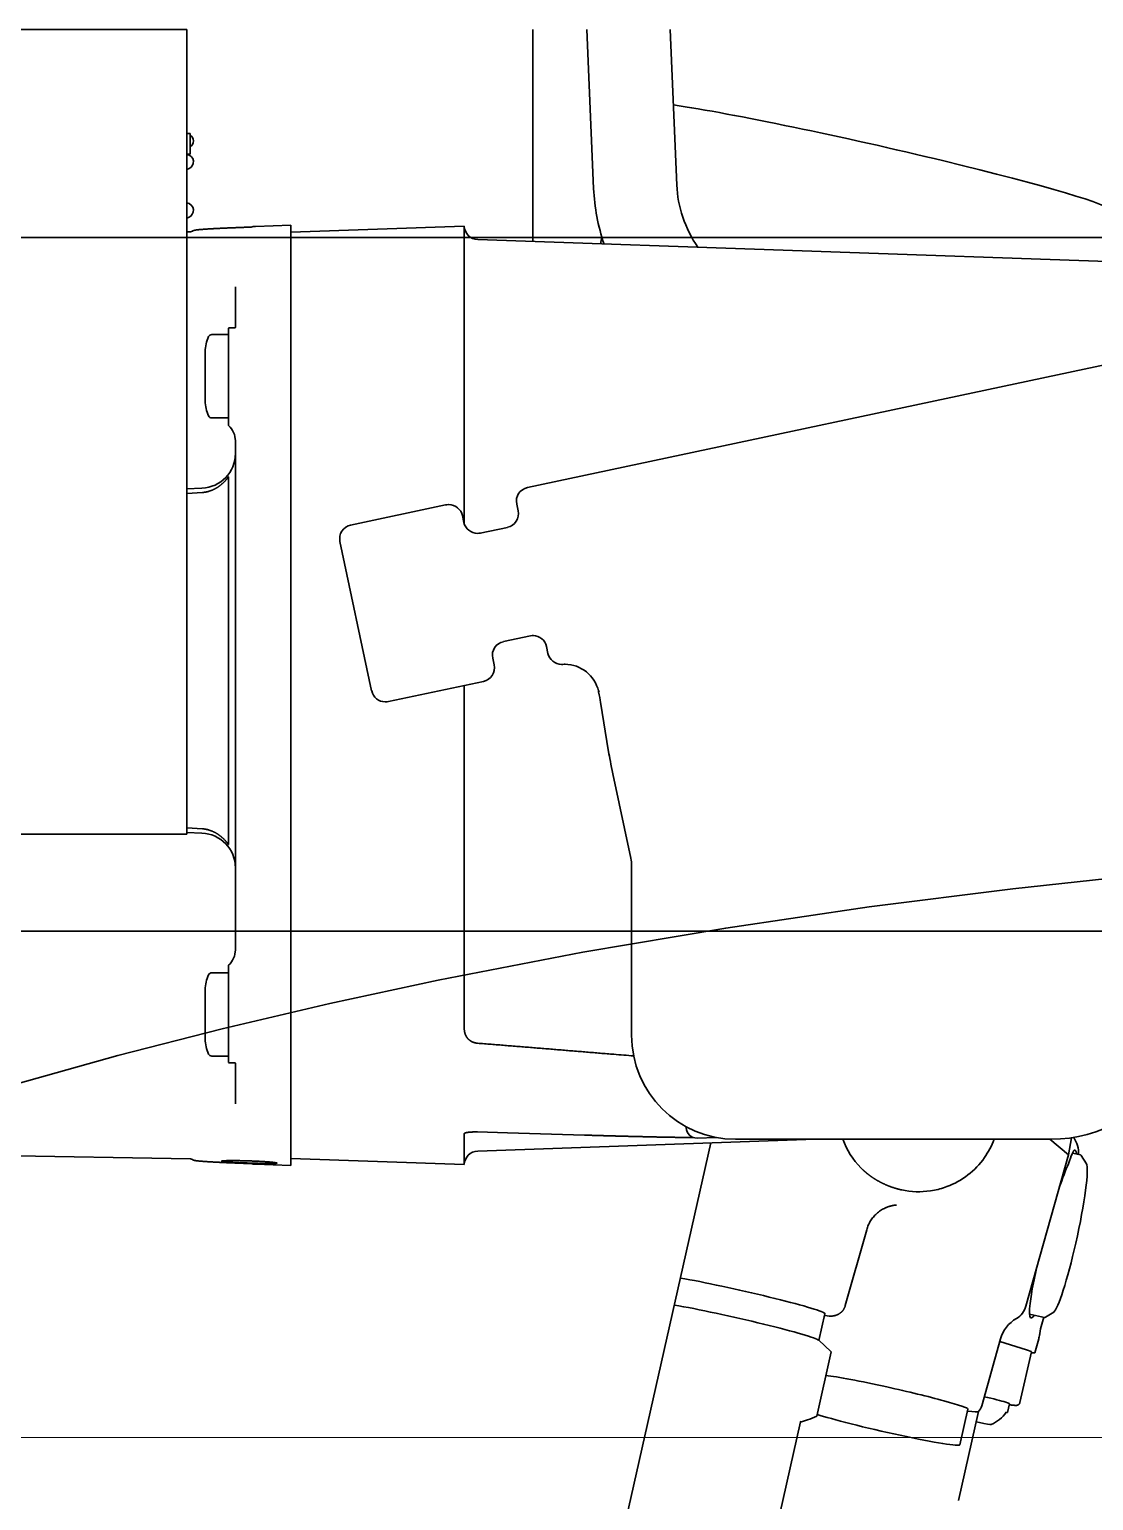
# Model space of a CAD drawing. Header units: millimetres. Extents: x 120 to 10915, y 515 to 8014.
# Drawn here: x 7941.3 to 8094.7, y 1572.9 to 1785 of the extents above; entities that cross this region are included whole.
import ezdxf

# ---------------------------------------------------------------- set-up
doc = ezdxf.new("R2010")
doc.units = ezdxf.units.MM
doc.layers.get('0').update_dxf_attribs({"lineweight": 13})
doc.layers.add('201_Dimensions', color=7, linetype='Continuous', lineweight=13)
doc.layers.add('205_Chassis_top_view', color=7, linetype='Continuous', lineweight=13)

# ---------------------------------------------------------------- blocks, each defined once
blk = doc.blocks.new('2908045_1')
at = {"layer": '205_Chassis_top_view', "color": 3, "lineweight": 35}
for p, q in [((7936, -385), (7964, -385)), ((7942.5, -385), (7946.4, -385)), ((7946.4, -385), (7957.5, -385)), ((7964, -385), (7964, -385.9)), ((7964, -385.9), (7964, -388.43)), ((8013.86, -415.58), (8013.86, -385)), ((8022.64, -407.93), (8021.67, -385)), ((8034.63, -407.43), (8033.68, -385)), ((7964, -388.43), (7964, -426.02)), ((7964.5, -400), (7964, -400)), ((7964.5, -403), (7964.5, -400)), ((7964.5, -403), (7964, -403)), ((7964, -405.19), (7964.24, -405.1)), ((7964, -412.19), (7964.24, -412.1)), ((7972.91, -413.5), (7973.26, -413.49)), ((7973.9, -413.4), (7979, -413.22)), ((7979, -419.99), (7979, -413.22)), ((7979, -414.22), (8004, -413.35)), ((8004, -413.35), (8004, -420.12)), ((7964, -414.19), (7964.51, -414.18)), ((7979, -414.22), (7979, -420.97)), ((8004.94, -415), (8013.86, -415)), ((8138.51, -419.93), (8005.93, -415.3)), ((8023.62, -415.92), (8023.83, -414.96)), ((7979, -421.9), (7979, -419.99)), ((7979, -422.88), (7979, -420.97)), ((7979, -422.31), (7979, -421.9)), ((8004, -420.46), (8004, -420.12)), ((8004, -422.02), (8004, -420.46)), ((8004, -422.2), (8004, -422.02)), ((7971, -422.12), (7971, -425)), ((7979, -422.31), (7979, -428.17)), ((7979, -423.04), (7979, -422.88)), ((7979, -423.24), (7979, -423.04)), ((7979, -429.11), (7979, -423.24)), ((8004, -422.43), (8004, -422.2)), ((8004, -422.43), (8004, -428.29)), ((7964, -426.02), (7964, -468.09)), ((7971, -425), (7971, -425.27)), ((7971, -427.97), (7971, -425.27)), ((7970, -428.54), (7970, -428.06)), ((7970.94, -428), (7970.5, -428)), ((7979, -428.17), (7979, -433.29)), ((8004, -428.29), (8004, -430.27)), ((8121.6, -427.98), (8013.1, -451.06)), ((7967.59, -429), (7970, -429)), ((7970, -431.25), (7970, -428.54)), ((7979, -429.11), (7979, -430.84)), ((8004, -430.27), (8004, -433.32)), ((7966.65, -431.44), (7966.65, -431.88)), ((7966.65, -431.88), (7966.65, -438.56)), ((7970, -440.64), (7970, -431.25)), ((7979, -430.84), (7979, -433.52)), ((7979, -433.29), (7979, -437.73)), ((7979, -437.35), (7979, -433.52)), ((8004, -437.68), (8004, -433.32)), ((7979, -437.35), (7979, -446.62)), ((7979, -437.73), (7979, -455.85)), ((8004, -446.68), (8004, -437.68)), ((7967.59, -441), (7970, -441)), ((7970, -441.36), (7970, -440.64)), ((7970, -441.96), (7970, -441.36)), ((7970, -442.09), (7970, -441.96)), ((7971, -444.15), (7971, -456.61)), ((7979, -446.62), (7979, -456.09)), ((8004, -455.88), (8004, -446.68)), ((7970, -454.13), (7970, -449.48)), ((7964, -451.21), (7966.17, -451.13)), ((7964, -451.9), (7966.24, -451.75)), ((8001.3, -453.55), (7987.61, -456.46)), ((8001.71, -453.51), (8001.78, -453.51)), ((8011.56, -453.43), (8011.76, -454.41)), ((7970, -454.13), (7970, -497.87)), ((7979, -455.85), (7979, -506.15)), ((8003.94, -456.07), (8003.74, -455.09)), ((8004, -456.28), (8004, -455.88)), ((7971, -456.61), (7971, -505.39)), ((7979, -481), (7979, -456.09)), ((8010.23, -456.78), (8006.31, -457.61)), ((7986.07, -458.83), (7990.64, -480.35)), ((7964, -468.09), (7964, -469.91)), ((7964, -469.91), (7964, -479)), ((8009.64, -473.26), (8013.55, -472.43)), ((8016.06, -474.95), (8015.85, -473.97)), ((8008.31, -476.61), (8008.1, -475.63)), ((8018.01, -476.53), (8018.08, -476.53)), ((7964, -499), (7964, -479)), ((7993.08, -481.89), (8006.77, -478.98)), ((7979, -505.91), (7979, -481)), ((8004, -481), (8004, -479.57)), ((8004, -506.12), (8004, -481)), ((8023.36, -480.48), (8023.34, -480.37)), ((8023.43, -480.48), (8023.41, -480.37)), ((7992.6, -481.94), (7992.67, -481.94)), ((8024.81, -489.12), (8023.65, -481.97)), ((8028.01, -504.49), (8025.43, -492.32)), ((7970, -497.87), (7970, -502.51)), ((7964, -499), (7964, -501)), ((7964, -500.1), (7966.24, -500.24)), ((7936, -501), (7964, -501)), ((7966.17, -500.87), (7964, -500.79)), ((7971, -505.39), (7971, -517.85)), ((7979, -515.38), (7979, -505.91)), ((7979, -506.15), (7979, -524.27)), ((8004, -515.32), (8004, -506.12)), ((8028.12, -530), (8028.12, -505.53)), ((8004, -524.32), (8004, -515.32)), ((7979, -524.65), (7979, -515.38)), ((7967.59, -521), (7970, -521)), ((7970, -520.04), (7970, -519.91)), ((7970, -520.04), (7970, -520.64)), ((7970, -520.64), (7970, -521.36)), ((7970, -521.39), (7970, -521.36)), ((7970, -533.94), (7970, -521.39)), ((7966.65, -523.44), (7966.65, -523.88)), ((7966.65, -523.88), (7966.65, -530.56)), ((7979, -524.27), (7979, -528.71)), ((7979, -524.65), (7979, -526.54)), ((8004, -524.32), (8004, -526.48)), ((7979, -526.54), (7979, -528.48)), ((8004, -526.48), (8004, -529.11)), ((7979, -532.89), (7979, -528.48)), ((7979, -528.71), (7979, -533.83)), ((7967.59, -533), (7970, -533)), ((7970.94, -534), (7970.5, -534)), ((7971, -534.03), (7971, -536.73)), ((7979, -538.76), (7979, -532.89)), ((7979, -539.69), (7979, -533.83)), ((7971, -536.73), (7971, -537)), ((7971, -537), (7971, -539.88)), ((7979, -538.83), (7979, -538.76)), ((7979, -539.12), (7979, -539.07)), ((7979, -539.12), (7979, -547.78)), ((7979, -539.69), (7979, -540.1)), ((7979, -542.01), (7979, -540.1)), ((7979, -548.78), (7979, -542.01)), ((8004, -548.65), (8004, -544.2)), ((8004, -544.2), (8004, -544.2)), ((8010.24, -544.07), (8005.92, -543.94)), ((8054.58, -545), (8005.93, -546.7)), ((8021.32, -544.4), (8010.24, -544.07)), ((8036, -543.33), (8036, -543.21)), ((8036, -544.75), (8037.05, -544.76)), ((8040.29, -544.73), (8037.55, -544.83)), ((8043.11, -545), (8043.18, -545)), ((8043.18, -545), (8088.6, -545)), ((8088.4, -545), (8091.09, -547.22)), ((8091.53, -544.78), (8091.11, -547.25)), ((7890.93, -546.53), (7964.51, -547.82)), ((8026.11, -605.12), (8039.56, -545.52)), ((8091.68, -547), (8092.84, -547.25)), ((7973.84, -548.54), (7972.91, -548.5)), ((7973.86, -548.54), (7973.84, -548.54)), ((7973.9, -548.54), (7973.86, -548.54)), ((7973.9, -548.6), (7979, -548.78)), ((7979, -547.78), (8004, -548.65)), ((8084.97, -569.06), (8091.11, -547.25)), ((8093.69, -548.52), (8092.94, -547.33)), ((8071.51, -552.39), (8071.22, -552.44)), ((8058.93, -568.97), (8062.01, -558.03)), ((8055.13, -574.02), (8056, -570.15)), ((8085.48, -570.21), (8087.67, -570.69)), ((8088.97, -569.9), (8087.8, -570.66)), ((8087.54, -570.66), (8087.25, -571.67)), ((8055.09, -573.98), (8056.84, -575.59)), ((8078.59, -583.42), (8081.31, -573.77)), ((8085.05, -575.34), (8081.21, -574.14)), ((8086.25, -575.77), (8086.81, -573.77)), ((8086.97, -573), (8086.95, -573.14)), ((8056.91, -575.65), (8054.82, -584.91)), ((8056.84, -575.59), (8056.91, -575.65)), ((8084.1, -582.95), (8085.75, -575.64)), ((8082.58, -583.12), (8082.29, -584.38)), ((8075.25, -597.08), (8078.15, -584.23)), ((8076.59, -583.89), (8075.43, -589.06)), ((8048.96, -601.35), (8052.48, -585.74)), ((8052.48, -585.76), (8053.49, -585.45)), ((8078.26, -585.82), (8077.81, -585.72))]:
    blk.add_line(p, q, dxfattribs=at)
for centre, radius, start, end in [((7963.87, -401.08), 1.08, 305.7587, 54.2413), ((7963.87, -404.08), 1.08, 290, 82.9624), ((8051.36, -406.68), 28.74, 182.5076, 198.7967), ((7963.87, -411.08), 1.08, 290, 82.9611), ((7974, -416.4), 3, 92.0001, 104.2227), ((8006, -413.3), 2, 181.3271, 268.0001), ((7964.5, -413.68), 0.5, 271.0058, 306.7909), ((7970.5, -430), 2, 90.0001, 104.4776), ((7970.85, -427.63), 0.376, 276.6897, 300.9145), ((7971.68, -431.45), 5.03, 154.5185, 179.9053), ((7967.59, -429.5), 0.5, 90.0001, 154.4404), ((7971.68, -438.55), 5.03, 180.095, 205.4818), ((7967.59, -440.5), 0.5, 205.5598, 270.0001), ((7968, -444.33), 3, 0.0001, 48.1898), ((7966, -446.13), 5, 272.0001, 0.0001), ((7966, -505.86), 5, 0.0001, 88.0001), ((7968, -517.67), 3, 311.8104, 0.0001), ((7971.68, -523.45), 5.03, 154.5185, 179.9053), ((7967.59, -521.5), 0.5, 90.0001, 154.4404), ((7971.68, -530.55), 5.03, 180.095, 205.4818), ((7967.59, -532.5), 0.5, 205.5598, 270.0001), ((7970.5, -532), 2, 255.5226, 270.0001), ((7970.85, -534.37), 0.376, 59.1156, 83.1653), ((8100.77, 388.04), 923.85, 265.33031, 265.50799), ((8037.5, -543.33), 1.5, 180.0001, 272.0001), ((8069.33, -541.05), 11.47, 200.1361, 224.7445), ((8069.61, -541.03), 11.47, 324.8259, 339.7756), ((8087.97, -547.15), 4.6, 359.4873, 31.766), ((8006, -548.7), 2, 92.0001, 178.675), ((8091.98, -546.68), 0.126, 48.5638, 75.6874), ((8090.31, -547.55), 2.03, 11.6657, 18.4345), ((7964.5, -548.32), 0.5, 53.2301, 88.998), ((7974, -545.6), 3, 255.7767, 268.0001), ((8069.58, -541.05), 11.49, 290.3243, 324.988), ((8069.52, -541.01), 11.55, 257.6988, 278.4476), ((8069.46, -540.81), 11.76, 280.0318, 290.4894), ((8082.08, -568.25), 3, 300.4787, 344.2715), ((8086.06, -575.12), 4.94, 119.8277, 164.1105), ((8085.72, -570.63), 0.134, 229.6011, 257.0664), ((8096.49, -574.32), 9.61, 163.9931, 172.1401), ((8081.59, -572.31), 5.42, 344.4129, 351.2107), ((8050.72, -576.76), 9.12, 287.6665, 296.67), ((8076.64, -582.87), 2.03, 317.2201, 344.2657), ((8078.26, -581.83), 4.6, 291.5225, 326.8763)]:
    blk.add_arc(centre, radius, start, end, dxfattribs=at)
for centre, major_axis, ratio, start_param, end_param in [((8062.6, -403.31), (-34.63, 7.81), 0.049656, 3.141631, 5.687942), ((8051.95, -408.37), (14.87, -9.9), 0.899382, 3.721835, 4.28264), ((8013.51, -453.01), (0, -2), 0.999391, 3.351031, 4.921827), ((8001.71, -455.51), (0, 2), 0.999391, 6.283117, 6.492624), ((8001.78, -455.51), (0, -2), 0.999391, 1.780235, 3.141524), ((8009.81, -454.82), (0, -2), 0.999391, 0.209438, 1.780235), ((7988.03, -458.42), (0, 2), 0.999391, 0.209438, 1.780235), ((8005.9, -455.65), (0, -2), 0.999391, 4.921827, 6.283117), ((8005.9, -455.65), (0, -2), 0.999391, 6.283117, 6.492624), ((8013.97, -474.38), (0, -2), 0.999391, 3.141524, 3.351031), ((8013.9, -474.38), (0, -2), 0.999391, 1.780235, 3.124151), ((8010.05, -475.22), (0, -2), 0.999391, 3.351031, 4.921827), ((8018.01, -474.53), (0, -2), 0.999391, 4.921827, 6.283176), ((8006.35, -477.03), (0, -2), 0.999391, 0.209438, 1.780235), ((8018.08, -474.53), (0, -2), 0.999391, 6.283176, 6.349276), ((8018.55, -481.52), (0, -5), 0.999391, 3.141584, 3.207683), ((8018.48, -481.52), (0, 5), 0.999391, 4.944463, 6.276222), ((7992.6, -479.94), (0, -2), 0.999391, 4.921827, 6.283117), ((8023.27, -480.37), (0.42, -1.96), 0.034137, 0.603605, 1.506921), ((7992.67, -479.94), (0, -2), 0.999391, 6.283117, 6.492624), ((8025.57, -492.32), (0.83, -3.91), 0.034137, 3.745198, 4.705129), ((8023.12, -505.53), (0, -5), 0.999391, 1.570795, 1.780235), ((8043.11, -530), (0, -15), 0.999391, 4.712388, 6.283184), ((8088.6, -525), (0, -20), 0.999391, 6.283184, 7.330382), ((8090.04, -558.91), (-2.05, -12.34), 0.094693, 3.45979, 3.730497), ((8089.02, -558.67), (-3.33, -12.04), 0.099843, 3.740897, 4.148281), ((8086.23, -546.15), (-4.88, 1.1), 0.049656, 3.144231, 3.239392), ((8086.23, -546.15), (-4.88, 1.1), 0.049656, 3.139013, 3.144231), ((8091.23, -559.19), (-2.37, -10.74), 0.097523, 1.520882, 3.043444), ((8090.26, -558.97), (2.58, 11.72), 0.097523, 6.185037, 6.283185), ((8091.23, -559.19), (-2.37, -10.74), 0.097523, 0.098148, 1.520882), ((8089.02, -558.7), (-3.33, -12.06), 0.099851, 5.18301, 6.238525), ((8043.81, -567.4), (-12.19, 2.75), 0.049656, 3.239392, 5.511956), ((8042.93, -571.29), (-12.19, 2.75), 0.049656, 3.22781, 5.511957), ((8043.82, -567.4), (13.38, -3.02), 0.04968, 5.856999, 6.131655), ((8043.81, -567.4), (12.19, -2.75), 0.049656, 6.283184, 6.380984), ((8090.3, -557.87), (-4.62, -12.89), 0.086709, 0.121845, 0.283512), ((8089.21, -558), (-3.52, -12.76), 0.097108, 0.005134, 0.116964), ((8090.26, -558.97), (2.58, 11.72), 0.097523, 3.141632, 3.239741), ((8080.63, -574.49), (5.12, -1.16), 0.049656, 0, 0.542858), ((8081.29, -574.65), (4.96, -1.12), 0.049656, 5.831669, 6.28062), ((8065.86, -581.47), (-10.73, 2.42), 0.049656, 4.810188, 5.856878), ((8065.86, -581.47), (-10.73, 2.42), 0.049656, 3.141591, 4.810188), ((8078.87, -582.28), (3.71, -0.84), 0.049656, 0.542858, 1.557781), ((8078.87, -582.28), (-3.71, 0.84), 0.049656, 3.141593, 3.684451), ((8064.7, -586.64), (-10.73, 2.42), 0.049656, 0.426307, 3.141591), ((8065.86, -581.46), (12.28, -2.77), 0.049656, 5.775997, 6.254462), ((8078.59, -583.55), (3.71, -0.84), 0.049656, 5.954959, 6.283185), ((8040.29, -582.98), (12.19, -2.75), 0.049656, 6.283184, 6.380984), ((8078.1, -585.69), (1.85, -0.42), 0.049656, 4.810188, 6.210279), ((8064.7, -586.64), (-10.73, 2.42), 0.049656, 3.141591, 3.239392)]:
    blk.add_ellipse(centre, major_axis=major_axis, ratio=ratio, start_param=start_param, end_param=end_param, dxfattribs=at)
for points, degree, knots in [([(7972.91, -413.5), (7972.86, -413.51), (7972.75, -413.51), (7972.59, -413.52), (7972.43, -413.52), (7972.27, -413.53), (7972.12, -413.54), (7971.96, -413.54), (7971.81, -413.55), (7971.66, -413.55), (7971.51, -413.56), (7971.36, -413.57), (7971.21, -413.57), (7971.07, -413.58), (7970.92, -413.58), (7970.78, -413.59), (7970.63, -413.59), (7970.49, -413.6), (7970.35, -413.61), (7970.21, -413.61), (7970.07, -413.62), (7969.93, -413.62), (7969.8, -413.63), (7969.66, -413.64), (7969.53, -413.64), (7969.44, -413.65), (7969.39, -413.65)], 3, [0, 0, 0, 0, 0.16308, 0.323906, 0.482715, 0.639712, 0.79506, 0.948886, 1.101297, 1.252356, 1.402161, 1.550764, 1.698234, 1.844582, 1.989848, 2.134045, 2.277216, 2.419361, 2.560509, 2.700661, 2.839854, 2.978079, 3.115373, 3.251732, 3.387204, 3.521789, 3.521789, 3.521789, 3.521789]), ([(7964.8, -414.08), (7964.81, -414.07), (7964.84, -414.06), (7964.88, -414.03), (7964.93, -414.01), (7964.99, -413.99), (7965.04, -413.97), (7965.09, -413.96), (7965.15, -413.95), (7965.22, -413.94), (7965.28, -413.92), (7965.36, -413.91), (7965.44, -413.9), (7965.52, -413.89), (7965.61, -413.88), (7965.7, -413.87), (7965.79, -413.86), (7965.86, -413.86), (7965.94, -413.85), (7966.03, -413.84), (7966.12, -413.83), (7966.21, -413.83), (7966.3, -413.82), (7966.39, -413.81), (7966.49, -413.81), (7966.59, -413.8), (7966.7, -413.79), (7966.8, -413.78), (7966.91, -413.78), (7967.02, -413.77), (7967.14, -413.76), (7967.25, -413.76), (7967.37, -413.75), (7967.49, -413.74), (7967.62, -413.73), (7967.74, -413.73), (7967.87, -413.72), (7968, -413.71), (7968.13, -413.71), (7968.26, -413.7), (7968.4, -413.69), (7968.54, -413.69), (7968.67, -413.68), (7968.81, -413.67), (7968.96, -413.67), (7969.1, -413.66), (7969.25, -413.65), (7969.34, -413.65), (7969.39, -413.65)], 3, [0, 0, 0, 0, 0.046334, 0.095424, 0.149859, 0.216429, 0.267905, 0.318306, 0.37954, 0.444049, 0.512861, 0.586655, 0.667358, 0.753817, 0.846107, 0.94425, 1.019467, 1.097758, 1.179082, 1.263403, 1.350679, 1.440867, 1.533858, 1.629792, 1.728379, 1.829781, 1.93376, 2.040431, 2.149591, 2.26132, 2.375431, 2.491987, 2.610843, 2.732017, 2.85536, 2.980896, 3.108498, 3.238166, 3.369785, 3.503342, 3.638727, 3.77592, 3.914819, 4.055392, 4.197542, 4.341229, 4.48636, 4.632899, 4.632899, 4.632899, 4.632899]), ([(7966.24, -451.75), (7966.55, -451.74), (7966.84, -451.69), (7967.13, -451.61), (7967.84, -451.37), (7968.48, -451), (7968.84, -450.74), (7969.3, -450.34), (7969.71, -449.87), (7969.81, -449.75), (7969.91, -449.62), (7970, -449.48)], 5, [0, 0, 0, 0, 0, 0, 2.055587, 2.055587, 2.055587, 5.273862, 5.273862, 5.273862, 6.416912, 6.416912, 6.416912, 6.416912, 6.416912, 6.416912]), ([(7966.24, -500.24), (7966.55, -500.26), (7966.84, -500.31), (7967.13, -500.38), (7967.84, -500.63), (7968.48, -500.99), (7968.84, -501.26), (7969.3, -501.66), (7969.71, -502.12), (7969.81, -502.25), (7969.91, -502.38), (7970, -502.51)], 5, [0, 0, 0, 0, 0, 0, 2.055585, 2.055585, 2.055585, 5.273857, 5.273857, 5.273857, 6.416911, 6.416911, 6.416911, 6.416911, 6.416911, 6.416911]), ([(8004, -529.11), (8004, -529.36), (8004.04, -529.61), (8004.11, -529.85), (8004.26, -530.18), (8004.48, -530.46), (8004.56, -530.54), (8004.74, -530.71), (8004.95, -530.85), (8005.05, -530.91), (8005.22, -530.99), (8005.4, -531.05), (8005.47, -531.07), (8005.59, -531.11), (8005.71, -531.13), (8005.78, -531.14), (8005.84, -531.15), (8005.91, -531.15)], 5, [0, 0, 0, 0, 0, 0, 2.221474, 2.221474, 2.221474, 3.318669, 3.318669, 3.318669, 4.429072, 4.429072, 4.429072, 4.989686, 4.989686, 4.989686, 5.542694, 5.542694, 5.542694, 5.542694, 5.542694, 5.542694]), ([(8004, -544.2), (8004, -544.19), (8004, -544.19), (8004, -544.19), (8004, -544.19), (8004, -544.19), (8004, -544.18), (8004, -544.18), (8004.01, -544.17), (8004.02, -544.16), (8004.03, -544.14), (8004.06, -544.13), (8004.07, -544.12), (8004.12, -544.09), (8004.18, -544.07), (8004.22, -544.06), (8004.35, -544.03), (8004.48, -544.01), (8004.58, -543.99), (8004.9, -543.96), (8005.23, -543.94), (8005.45, -543.94), (8005.69, -543.94), (8005.92, -543.94)], 5, [0, 0, 0, 0, 0, 0, 0.295749, 0.295749, 0.295749, 0.493202, 0.493202, 0.493202, 0.627371, 0.627371, 0.627371, 0.843754, 0.843754, 0.843754, 1.190163, 1.190163, 1.190163, 1.945595, 1.945595, 1.945595, 3.660182, 3.660182, 3.660182, 3.660182, 3.660182, 3.660182]), ([(8036, -544.75), (8035.71, -544.74), (8035.42, -544.74), (8035.14, -544.73), (8034.56, -544.72), (8033.99, -544.71), (8033.69, -544.71), (8033.11, -544.7), (8032.53, -544.68), (8032.23, -544.68), (8031.69, -544.67), (8031.15, -544.65), (8030.7, -544.64), (8030.16, -544.63), (8029.62, -544.62), (8029.33, -544.61), (8028.74, -544.6), (8028.15, -544.58), (8027.91, -544.58), (8026.73, -544.55), (8025.52, -544.52), (8024.58, -544.49), (8023.37, -544.46), (8022.19, -544.42), (8021.9, -544.41), (8021.61, -544.4), (8021.32, -544.4)], 5, [0, 0, 0, 0, 0, 0, 2.505877, 2.505877, 2.505877, 4.977712, 4.977712, 4.977712, 7.499238, 7.499238, 7.499238, 9.646723, 9.646723, 9.646723, 12.156055, 12.156055, 12.156055, 14.763748, 14.763748, 14.763748, 22.337182, 22.337182, 22.337182, 24.870025, 24.870025, 24.870025, 24.870025, 24.870025, 24.870025]), ([(7964.8, -547.92), (7964.81, -547.93), (7964.84, -547.94), (7964.88, -547.97), (7964.93, -547.99), (7964.99, -548.01), (7965.04, -548.03), (7965.09, -548.04), (7965.15, -548.05), (7965.22, -548.07), (7965.28, -548.08), (7965.36, -548.09), (7965.44, -548.1), (7965.52, -548.11), (7965.61, -548.12), (7965.7, -548.13), (7965.79, -548.14), (7965.86, -548.14), (7965.94, -548.15), (7966.03, -548.16), (7966.12, -548.17), (7966.21, -548.17), (7966.3, -548.18), (7966.39, -548.19), (7966.49, -548.19), (7966.59, -548.2), (7966.7, -548.21), (7966.8, -548.22), (7966.91, -548.22), (7967.02, -548.23), (7967.14, -548.24), (7967.25, -548.24), (7967.37, -548.25), (7967.49, -548.26), (7967.62, -548.27), (7967.74, -548.27), (7967.87, -548.28), (7968, -548.29), (7968.13, -548.29), (7968.26, -548.3), (7968.4, -548.31), (7968.54, -548.31), (7968.67, -548.32), (7968.82, -548.33), (7968.96, -548.33), (7969.1, -548.34), (7969.25, -548.35), (7969.34, -548.35), (7969.39, -548.35)], 3, [0, 0, 0, 0, 0.046335, 0.095426, 0.149861, 0.216432, 0.267912, 0.318306, 0.37954, 0.444046, 0.512852, 0.586639, 0.66734, 0.753797, 0.846084, 0.944224, 1.01944, 1.097728, 1.17905, 1.263369, 1.350642, 1.440826, 1.533813, 1.629744, 1.728327, 1.829727, 1.933704, 2.040375, 2.149534, 2.261262, 2.375373, 2.491929, 2.610786, 2.731964, 2.855311, 2.980853, 3.108462, 3.238137, 3.369763, 3.503327, 3.638719, 3.775917, 3.91482, 4.055395, 4.197534, 4.34121, 4.486352, 4.63289, 4.63289, 4.63289, 4.63289]), ([(7969.49, -548.09), (7969.33, -548.1), (7969.2, -548.11), (7969.09, -548.12), (7969.02, -548.13), (7969, -548.15), (7969, -548.15), (7969, -548.15), (7969, -548.15)], 5, [0, 0, 0, 0, 0, 0, 2.061524, 2.061524, 2.061524, 2.272457, 2.272457, 2.272457, 2.272457, 2.272457, 2.272457]), ([(7969, -548.15), (7969, -548.17), (7969.07, -548.19), (7969.22, -548.21), (7969.61, -548.26), (7970.13, -548.29), (7970.44, -548.31), (7971.27, -548.36), (7972.17, -548.4), (7972.72, -548.42), (7973.85, -548.46), (7974.95, -548.48), (7975.47, -548.49), (7976.01, -548.5), (7976.43, -548.49), (7976.46, -548.49), (7976.48, -548.49), (7976.51, -548.49)], 5, [0, 0, 0, 0, 0, 0, 2.573234, 2.573234, 2.573234, 5.540683, 5.540683, 5.540683, 10.490205, 10.490205, 10.490205, 15.356712, 15.356712, 15.356712, 15.705585, 15.705585, 15.705585, 15.705585, 15.705585, 15.705585]), ([(7969.39, -548.35), (7969.44, -548.36), (7969.53, -548.36), (7969.66, -548.37), (7969.8, -548.37), (7969.93, -548.38), (7970.07, -548.38), (7970.21, -548.39), (7970.35, -548.39), (7970.49, -548.4), (7970.64, -548.41), (7970.78, -548.41), (7970.92, -548.42), (7971.07, -548.42), (7971.21, -548.43), (7971.36, -548.43), (7971.51, -548.44), (7971.66, -548.45), (7971.81, -548.45), (7971.96, -548.46), (7972.12, -548.46), (7972.27, -548.47), (7972.43, -548.48), (7972.59, -548.48), (7972.75, -548.49), (7972.86, -548.49), (7972.91, -548.5)], 3, [0, 0, 0, 0, 0.13455, 0.269957, 0.406252, 0.543502, 0.681712, 0.820921, 0.961115, 1.102323, 1.244539, 1.38778, 1.532041, 1.677366, 1.823758, 1.971257, 2.119882, 2.269708, 2.420777, 2.573175, 2.726967, 2.882272, 3.039229, 3.198006, 3.358797, 3.521799, 3.521799, 3.521799, 3.521799]), ([(7969.49, -548.09), (7969.85, -548.07), (7970.31, -548.07), (7970.8, -548.07), (7971.86, -548.08), (7972.96, -548.11), (7973.53, -548.13), (7974.57, -548.18), (7975.55, -548.24), (7975.99, -548.28), (7976.54, -548.33), (7976.88, -548.39), (7976.95, -548.4), (7976.99, -548.42), (7977, -548.43), (7977, -548.43), (7977, -548.43), (7977, -548.43)], 5, [0, 0, 0, 0, 0, 0, 4.627759, 4.627759, 4.627759, 9.553301, 9.553301, 9.553301, 13.744102, 13.744102, 13.744102, 15.480801, 15.480801, 15.480801, 15.578934, 15.578934, 15.578934, 15.578934, 15.578934, 15.578934]), ([(7977, -548.43), (7977, -548.45), (7976.96, -548.46), (7976.89, -548.47), (7976.76, -548.48), (7976.6, -548.48), (7976.57, -548.49), (7976.54, -548.49), (7976.51, -548.49)], 5, [0, 0, 0, 0, 0, 0, 1.831014, 1.831014, 1.831014, 2.243089, 2.243089, 2.243089, 2.243089, 2.243089, 2.243089]), ([(8067.06, -552.3), (8066.4, -552.15), (8065.74, -551.96), (8065.11, -551.73), (8064.37, -551.4), (8063.66, -551.01), (8063.54, -550.94), (8062.96, -550.6), (8062.41, -550.21), (8061.98, -549.88), (8061.57, -549.51), (8061.18, -549.13)], 5, [0, 0, 0, 0, 0, 0, 5.896497, 5.896497, 5.896497, 7.073385, 7.073385, 7.073385, 11.80967, 11.80967, 11.80967, 11.80967, 11.80967, 11.80967]), ([(8062.01, -558.03), (8062.05, -557.92), (8062.11, -557.7), (8062.24, -557.37), (8062.39, -557.06), (8062.57, -556.76), (8062.76, -556.47), (8062.97, -556.2), (8063.2, -555.94), (8063.45, -555.7), (8063.71, -555.48), (8063.99, -555.28), (8064.27, -555.1), (8064.52, -554.97), (8064.71, -554.88), (8064.86, -554.81), (8065.02, -554.75), (8065.18, -554.7), (8065.35, -554.64), (8065.51, -554.6), (8065.65, -554.57), (8065.79, -554.54), (8065.93, -554.52), (8066.07, -554.5), (8066.17, -554.5), (8066.24, -554.49), (8066.28, -554.49), (8066.3, -554.49), (8066.31, -554.49)], 3, [0, 0, 0, 0, 0.347671, 0.694497, 1.042146, 1.388404, 1.735863, 2.081152, 2.428776, 2.771733, 3.118122, 3.458697, 3.807681, 4.108242, 4.281, 4.449226, 4.61254, 4.7749, 4.972513, 5.136413, 5.266867, 5.399562, 5.574184, 5.708247, 5.806545, 5.875395, 5.920146, 5.935845, 5.935845, 5.935845, 5.935845]), ([(8058.93, -568.97), (8058.93, -569), (8058.91, -569.04), (8058.89, -569.11), (8058.86, -569.18), (8058.83, -569.25), (8058.8, -569.32), (8058.77, -569.38), (8058.73, -569.45), (8058.69, -569.52), (8058.65, -569.58), (8058.6, -569.64), (8058.55, -569.71), (8058.5, -569.77), (8058.45, -569.82), (8058.39, -569.88), (8058.33, -569.93), (8058.27, -569.99), (8058.21, -570.04), (8058.14, -570.09), (8058.08, -570.13), (8058.01, -570.17), (8057.94, -570.22), (8057.86, -570.25), (8057.79, -570.29), (8057.73, -570.31), (8057.68, -570.34), (8057.63, -570.35), (8057.59, -570.37), (8057.55, -570.38), (8057.51, -570.39), (8057.47, -570.4), (8057.44, -570.41), (8057.4, -570.42), (8057.37, -570.43), (8057.34, -570.43), (8057.32, -570.44), (8057.29, -570.44), (8057.27, -570.45), (8057.24, -570.45), (8057.22, -570.46), (8057.19, -570.46), (8057.17, -570.47), (8057.15, -570.47), (8057.13, -570.47), (8057.11, -570.47), (8057.08, -570.48), (8057.06, -570.48), (8057.04, -570.48), (8057.03, -570.48), (8057.02, -570.48)], 3, [0, 0, 0, 0, 0.072522, 0.145804, 0.219326, 0.293511, 0.369246, 0.445574, 0.521388, 0.597693, 0.675823, 0.754365, 0.832018, 0.909975, 0.98995, 1.070139, 1.148961, 1.22789, 1.310309, 1.392739, 1.471199, 1.549599, 1.63535, 1.718336, 1.798439, 1.875555, 1.922238, 1.96889, 2.013487, 2.058064, 2.097892, 2.13774, 2.175453, 2.213202, 2.241519, 2.269873, 2.296465, 2.323104, 2.348647, 2.374244, 2.398058, 2.421936, 2.444333, 2.466804, 2.489346, 2.511959, 2.532783, 2.55369, 2.574681, 2.595755, 2.595755, 2.595755, 2.595755]), ([(8084.1, -582.95), (8084.1, -582.96), (8084.1, -582.98), (8084.08, -583.02), (8084.07, -583.06), (8084.04, -583.1), (8084.02, -583.14), (8083.99, -583.18), (8083.96, -583.2), (8083.93, -583.23), (8083.9, -583.25), (8083.87, -583.27), (8083.84, -583.29), (8083.8, -583.31), (8083.76, -583.33), (8083.72, -583.34), (8083.68, -583.35), (8083.66, -583.35), (8083.63, -583.36), (8083.61, -583.36), (8083.59, -583.36), (8083.56, -583.36), (8083.54, -583.36), (8083.51, -583.36), (8083.49, -583.36), (8083.46, -583.36), (8083.44, -583.36), (8083.41, -583.36), (8083.39, -583.36), (8083.36, -583.36), (8083.34, -583.36), (8083.31, -583.35), (8083.28, -583.35), (8083.25, -583.35), (8083.21, -583.35), (8083.17, -583.34), (8083.13, -583.34), (8083.09, -583.33), (8083.05, -583.33), (8083.01, -583.32), (8082.97, -583.32), (8082.93, -583.31), (8082.88, -583.31), (8082.84, -583.3), (8082.79, -583.29), (8082.75, -583.29), (8082.7, -583.28), (8082.65, -583.27), (8082.6, -583.26), (8082.57, -583.26), (8082.55, -583.26)], 3, [0, 0, 0, 0, 0.037049, 0.074108, 0.116367, 0.1587, 0.22239, 0.2602, 0.297277, 0.3362, 0.373084, 0.413099, 0.450518, 0.492763, 0.53157, 0.580393, 0.617611, 0.642237, 0.665472, 0.687148, 0.707918, 0.73399, 0.759282, 0.783916, 0.808471, 0.83315, 0.858122, 0.883529, 0.909617, 0.935364, 0.960717, 0.986662, 1.013239, 1.043694, 1.084914, 1.126092, 1.169509, 1.210122, 1.249177, 1.289485, 1.330898, 1.373544, 1.417313, 1.462298, 1.508422, 1.555725, 1.604151, 1.653748, 1.704474, 1.75634, 1.75634, 1.75634, 1.75634])]:
    blk.add_open_spline(points, degree=degree, knots=knots, dxfattribs=at)
for points in [[(8005.91, -531.15), (8009.84, -531.46), (8013.77, -531.78), (8017.7, -532.1), (8021.63, -532.43), (8025.56, -532.75)], [(8091.62, -547.13), (8091.73, -546.9), (8091.81, -546.72), (8091.88, -546.6), (8091.95, -546.54), (8092.02, -546.56)], [(8092.07, -546.59), (8092.1, -546.62), (8092.14, -546.66), (8092.17, -546.73), (8092.21, -546.81), (8092.24, -546.9)]]:
    blk.add_open_spline(points, degree=5, dxfattribs=at)
blk = doc.blocks.new('3324728_3')
at = {"layer": '205_Chassis_top_view', "color": 3, "lineweight": 35}
for p, q in [((7817.579122, -415), (8122.924441, -415)), ((7700.034474, -515), (8122.924441, -515))]:
    blk.add_line(p, q, dxfattribs=at)
blk = doc.blocks.new('2774063_3')
at = {"layer": '205_Chassis_top_view', "color": 3, "lineweight": 35}
blk.add_lwpolyline([(8320.764648, -501.499603), (8294.332031, -500.640686), (8269.705078, -500.217041), (8250.000977, -500.11615), (8250.007812, -500.11615), (8220.451172, -500.345245), (8195.827148, -500.909546), (8173.717773, -501.735992), (8151.623047, -502.890656), (8124.652344, -504.784546), (8103.845703, -506.64502), (8083.075684, -508.878113), (8062.352539, -511.506134), (8041.6875, -514.551453), (8021.09082, -518.036377), (8000.210938, -522.062073), (7984.619629, -525.418457), (7969.096191, -529.076477), (7954.071289, -532.934509), (7939.337402, -537.037292)], dxfattribs=at)
blk = doc.blocks.new('BLOCK88')
at = {"layer": '201_Dimensions', "color": 2, "lineweight": 18}
blk.add_line((6900, -588), (10762, -588), dxfattribs=at)

msp = doc.modelspace()

# ---------------------------------------------------------------- block references
at = {"color": 7, "lineweight": 35}
for name in ['2908045_1', '3324728_3', '2774063_3']:
    msp.add_blockref(name, (0, 2170), dxfattribs=at)
at = {"layer": '201_Dimensions', "lineweight": 0}
msp.add_blockref('BLOCK88', (0, 2170), dxfattribs=at)

doc.saveas('drawing.dxf')
